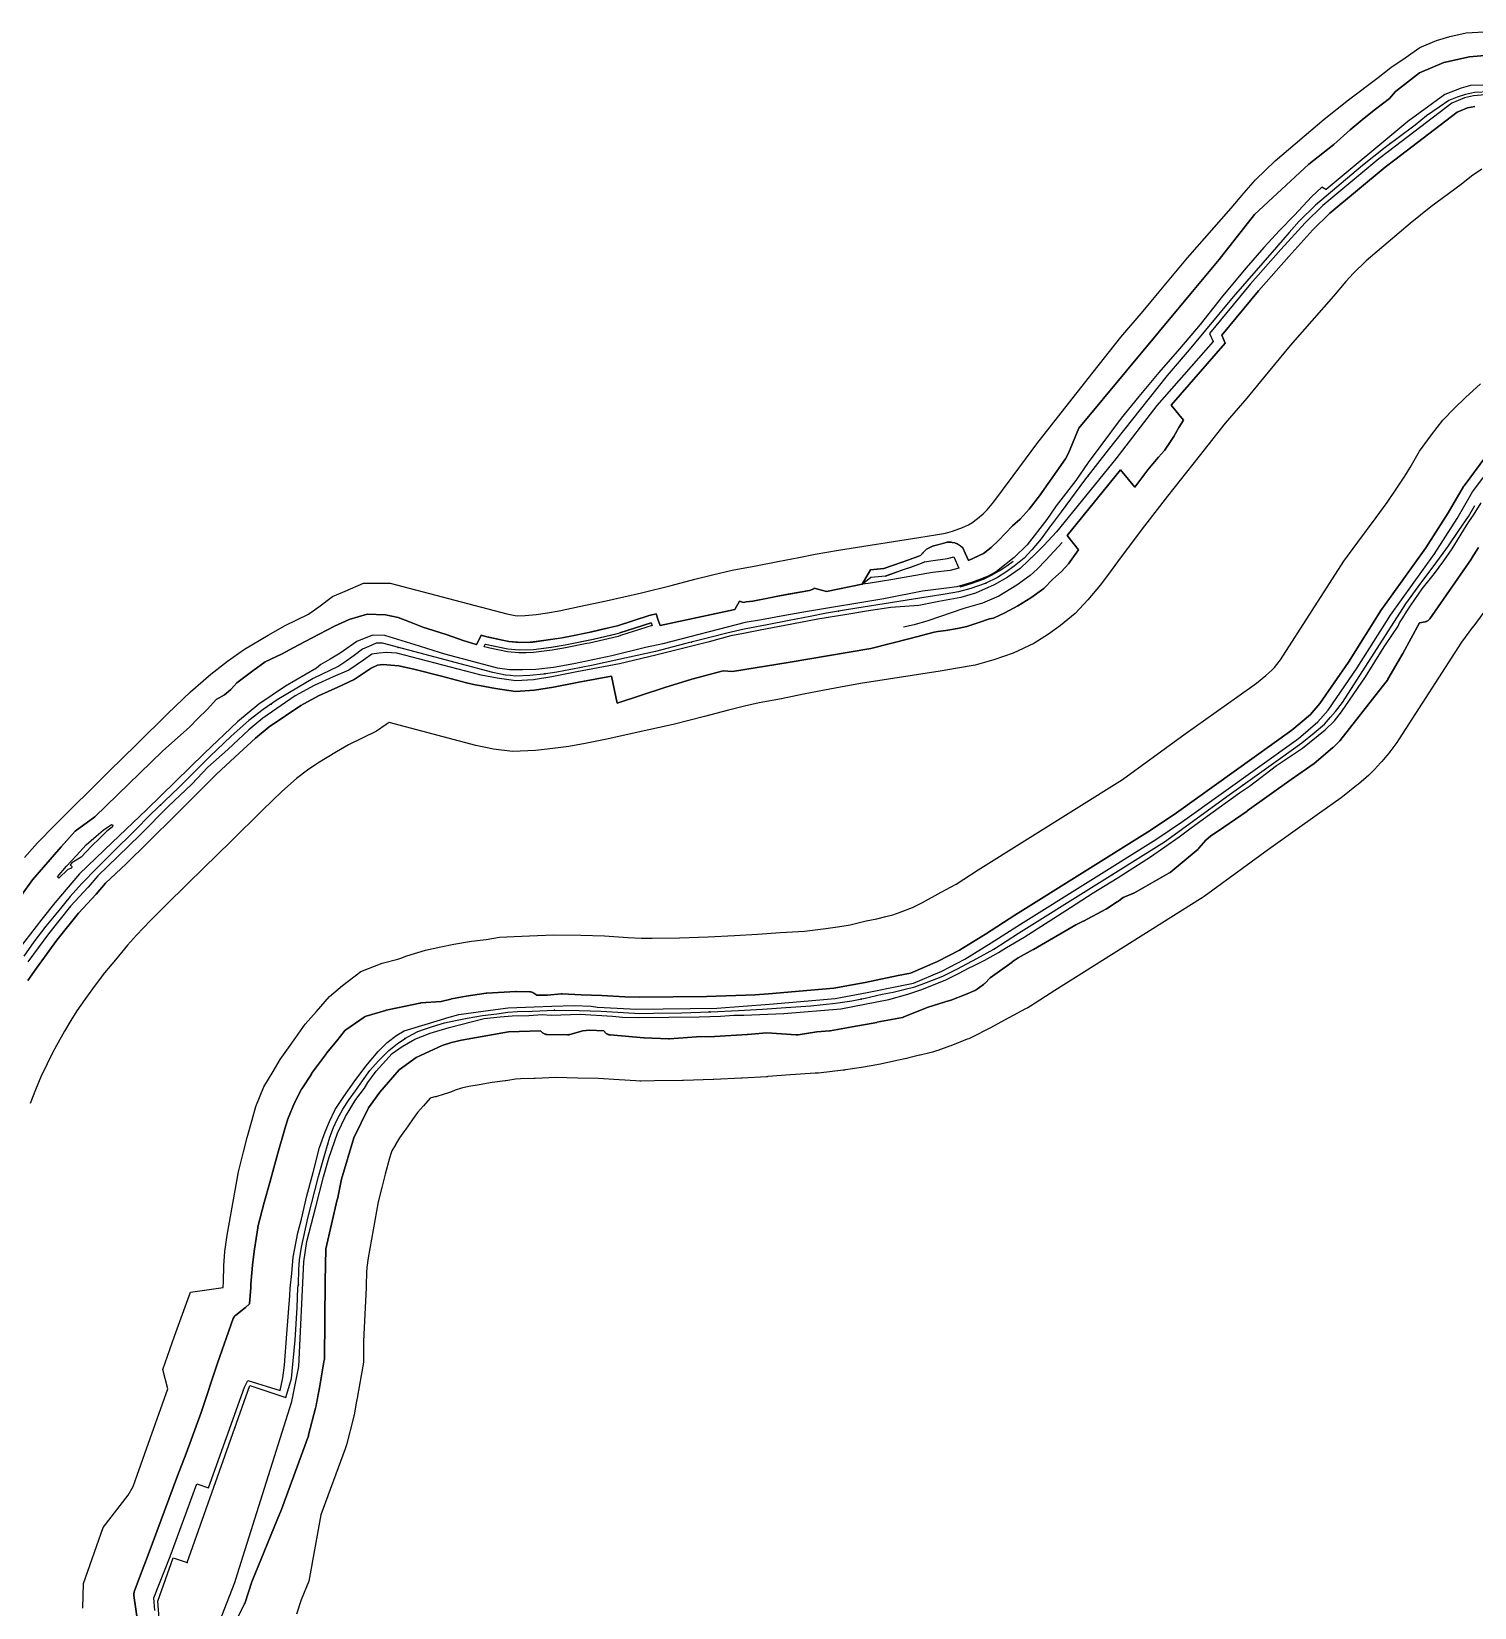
# Model space of a CAD drawing. Header units: inches. Extents: x 91426 to 118597, y 433843 to 446922.
# Drawn here: x 99362 to 100322, y 436708 to 437757 of the extents above; entities that cross this region are included whole.
import ezdxf

# ---------------------------------------------------------------- set-up
doc = ezdxf.new("R2010")
doc.units = ezdxf.units.IN
doc.header["$MEASUREMENT"] = 0
for name, color, linetype, true_color in [('As_waterkering_PWK', 7, 'Continuous', 0x8b0648), ('Beschermingszone_PWK', 7, 'Continuous', 0xde06d3), ('Kernzone_PWK', 7, 'Continuous', 0x33065f), ('Kruinlijnen_PWK', 7, 'Continuous', 0xda0676), ('Kunstwerken_PWK', 7, 'Continuous', 0x2f0602), ('Leggerbermen_PWK', 7, 'Continuous', 0xd60719), ('Referentiepunten_PWK', 7, 'Continuous', 0x7e0730)]:
    doc.layers.add(name, color=color, linetype=linetype, true_color=true_color)

msp = doc.modelspace()

# ---------------------------------------------------------------- linework, layer by layer
at = {"layer": 'As_waterkering_PWK'}
for points in [[(100332.4768, 437717.3985), (100322.2903, 437716.8693), (100316.3372, 437715.5464), (100310.7809, 437713.8266), (100305.357, 437711.5776), (100298.8747, 437707.0797), (100290.5403, 437701.3911), (100282.8673, 437695.1734), (100262.8913, 437680.3567), (100247.81, 437668.3182), (100216.5891, 437641.8598), (100205.6089, 437631.1441), (100198.9943, 437623.7358), (100190.6599, 437613.8139), (100161.6879, 437580.8732), (100143.2994, 437558.7804), (100132.4514, 437545.5512), (100117.8993, 437528.4856), (100099.9076, 437505.8637), (100078.6086, 437479.0084), (100062.8659, 437458.7677), (100047.2554, 437437.7333), (100041.2292, 437429.7743)], [(99813.3072, 437104.8963), (99814.1483, 437104.9245), (99832.4046, 437105.7182), (99848.5442, 437106.6443), (99864.0223, 437107.8349), (99880.6911, 437108.8932), (99897.0953, 437110.7453), (99907.811, 437112.3328), (99916.8068, 437113.9203), (99928.1839, 437116.5662), (99935.3277, 437118.0214), (99942.4714, 437119.7412), (99949.8798, 437121.5932), (99957.5527, 437124.3714), (99968.533, 437128.6047), (99978.1903, 437133.4995), (99991.0226, 437140.511), (100002.532, 437146.5964), (100018.9362, 437157.1798), (100116.0385, 437218.1664), (100159.0333, 437249.3873), (100193.1647, 437273.729), (100207.4522, 437283.9154), (100215.6543, 437290.53), (100222.5335, 437296.4832), (100226.6345, 437300.9811), (100229.9418, 437304.8176), (100234.4397, 437310.903), (100276.6409, 437376.5198), (100284.9753, 437387.7646), (100297.2784, 437404.4334), (100305.0836, 437415.149), (100311.9628, 437425.3355), (100318.3128, 437434.596), (100322.6785, 437442.0043)], [(100041.2292, 437429.7743), (100040.2439, 437428.4729), (100034.0262, 437419.8739), (100027.8085, 437412.4656), (100022.5168, 437406.9093), (100016.0345, 437401.6176), (100010.4783, 437397.5166), (100004.922, 437393.9447), (99996.5876, 437390.1082), (99987.1949, 437386.8009), (99978.9928, 437384.4197), (99970.1292, 437382.9645), (99958.7521, 437381.1124), (99939.2184, 437378.0511)], [(99939.2184, 437378.0511), (99905.5708, 437372.778), (99891.0186, 437370.2644), (99880.1707, 437368.0155), (99866.2801, 437365.5019), (99851.5956, 437362.4592), (99836.2498, 437359.6811), (99824.6081, 437357.0352), (99813.3633, 437354.1248), (99800.9367, 437350.9147)], [(99592.6682, 437350.2884), (99591.3774, 437350.2884), (99586.3503, 437348.0394), (99582.117, 437346.3196), (99576.5607, 437342.0863), (99569.6815, 437337.3237), (99566.3742, 437335.0748), (99549.4409, 437326.7404), (99539.519, 437321.0518), (99525.3637, 437312.5852), (99515.971, 437306.1028), (99506.5783, 437298.8268), (99494.672, 437288.508), (99480.6491, 437274.882), (99459.6147, 437254.1121), (99441.3584, 437236.385), (99430.3781, 437225.4048), (99416.0906, 437211.3818), (99405.5073, 437200.7985), (99395.0562, 437190.0828), (99387.6478, 437181.7484), (99379.1812, 437171.2974), (99371.3759, 437161.9046), (99363.4384, 437151.4536), (99356.6915, 437142.0609)], [(99680.6846, 437328.7235), (99677.3672, 437329.1216), (99669.0328, 437330.8414), (99595.4785, 437350.2884), (99592.6682, 437350.2884)], [(99800.9367, 437350.9147), (99797.4882, 437350.0238), (99777.2476, 437344.8644), (99752.9059, 437339.4404), (99734.5173, 437335.4717), (99720.7589, 437332.6935), (99711.6308, 437330.9737), (99702.6349, 437329.7831), (99693.5068, 437328.7248), (99683.9818, 437328.3279), (99680.6846, 437328.7235)], [(99539.1619, 436921.2411), (99539.6425, 436923.6845), (99539.7748, 436933.4741), (99540.304, 436939.8241), (99541.4946, 436948.2908), (99545.7974, 436967.676), (99552.9411, 436995.1928), (99557.3068, 437010.8032), (99560.3495, 437021.3866), (99562.863, 437027.8689), (99565.2443, 437033.2928), (99569.0807, 437040.0397), (99573.3141, 437046.522), (99577.4151, 437052.3429), (99582.1776, 437059.0898), (99587.0724, 437065.8367), (99592.761, 437072.1867), (99599.7725, 437079.0659), (99605.3287, 437083.5638), (99610.7527, 437087.4002), (99615.2506, 437089.9138), (99619.0871, 437091.7659), (99623.4527, 437093.3534), (99628.675, 437095.1349), (99636.7448, 437097.6484), (99644.1531, 437099.2359), (99651.8261, 437100.6911), (99662.0126, 437102.4109), (99671.6699, 437103.6015), (99678.9459, 437104.7922), (99685.2959, 437105.1891), (99695.0855, 437105.4536), (99710.2991, 437106.1151), (99726.4387, 437105.8505), (99740.9908, 437105.4536), (99755.8075, 437104.5276), (99766.7878, 437103.8661), (99775.7836, 437103.9984), (99794.4368, 437104.263), (99813.3072, 437104.8963)], [(99459.9373, 436671.1435), (99461.9103, 436676.1762), (99456.5786, 436681.9522), (99450.3583, 436689.0611), (99446.8038, 436701.0575), (99445.9152, 436712.6095), (99456.1343, 436741.4895), (99465.4648, 436738.3793), (99507.2297, 436856.121), (99531.1562, 436848.2447), (99534.8194, 436860.8624), (99536.0405, 436872.6661), (99537.4233, 436886.3726), (99538.679, 436908.2016), (99539.1619, 436921.2411)]]:
    msp.add_lwpolyline(points, dxfattribs=at)
at = {"layer": 'Beschermingszone_PWK'}
for points in [[(99357.1434, 437207.6389), (99365.7746, 437217.349), (99377.0462, 437228.906), (99387.9385, 437239.7983), (99402.226, 437253.8212), (99413.2821, 437264.8772), (99431.7484, 437282.8102), (99452.6586, 437303.4574), (99467.6138, 437317.9894), (99481.2125, 437329.775), (99492.3451, 437338.3988), (99503.7145, 437346.2452), (99519.3033, 437355.5694), (99530.6425, 437362.0705), (99546.1977, 437369.7266), (99547.0507, 437370.3067), (99553.0435, 437374.4555), (99562.119, 437381.3702), (99570.6507, 437384.8362), (99582.8379, 437390.2884), (99600.6769, 437390.2884), (99678.1937, 437369.7938), (99683.8033, 437368.6363), (99685.5422, 437368.4276), (99690.3665, 437368.6286), (99697.707, 437369.4797), (99705.2989, 437370.4845), (99713.0971, 437371.9537), (99726.339, 437374.6276), (99744.3365, 437378.5119), (99767.9555, 437383.7749), (99787.5457, 437388.7684), (99803.3495, 437392.8511), (99815.1622, 437395.9085), (99828.2506, 437398.8831), (99843.9737, 437401.7296), (99858.6597, 437404.7726), (99872.5483, 437407.2858), (99883.5524, 437409.5671), (99899.0697, 437412.2474), (99952.442, 437420.6117), (99963.6755, 437422.4404), (99970.1446, 437423.5025), (99974.9666, 437424.9024), (99981.5498, 437427.2205), (99985.6498, 437429.1077), (99987.7624, 437430.4659), (99991.4953, 437433.2211), (99995.28, 437436.3106), (99997.9769, 437439.1424), (100002.4586, 437444.4823), (100008.0879, 437452.2674), (100015.2491, 437461.7257), (100031.0144, 437482.9687), (100047.1509, 437503.7157), (100068.5846, 437530.7408), (100087.0189, 437553.9191), (100101.7648, 437571.2121), (100112.4616, 437584.257), (100131.2925, 437606.8811), (100160.324, 437639.8896), (100168.7545, 437649.9259), (100176.6873, 437658.8106), (100189.6569, 437671.4677), (100222.3969, 437699.2135), (100238.4917, 437712.061), (100258.3497, 437726.7902), (100266.6335, 437733.5029), (100276.1978, 437740.0309), (100286.0761, 437746.8852), (100297.1776, 437751.4883), (100306.0679, 437754.2401), (100316.8766, 437756.642), (100332.8456, 437757.4716)], [(100336.6407, 437742.0644), (100319.1511, 437740.573), (100301.9871, 437736.8357), (100285.734, 437730.0518), (100269.7008, 437717.5346), (100265.7599, 437712.8055), (100256.5023, 437705.8306), (100249.0038, 437699.8051), (100239.6448, 437692.0504), (100228.7058, 437682.2976), (100212.1324, 437669.1714), (100175.9818, 437635.6987), (100152.4924, 437605.803), (100133.6244, 437582.9768), (100090.6309, 437531.6492), (100058.9195, 437493.3536), (100052.1087, 437476.8715), (100050.1155, 437473.1194), (100032.9048, 437448.4768), (100025.9394, 437439.5767), (100020.0128, 437432.8936), (100014.9521, 437428.3518), (100005.488, 437418.7544), (100000.682, 437414.0749), (99995.6318, 437410.0818), (99993.0118, 437408.8242), (99985.6676, 437405.299), (99983.3256, 437410.1795), (99981.8977, 437413.8716), (99979.325, 437415.5912), (99978.0599, 437416.4367), (99976.4536, 437417.0339), (99974.7805, 437417.4052), (99973.9289, 437417.5037), (99973.0724, 437417.5434), (99972.2152, 437417.5242), (99971.3614, 437417.446), (99967.8015, 437416.5457), (99961.5208, 437414.8898), (99957.5192, 437412.9182), (99955.3197, 437410.5682), (99953.5652, 437408.6938), (99952.4607, 437408.1547), (99945.9275, 437405.8587), (99940.6286, 437403.9965), (99929.1784, 437399.9341), (99924.6269, 437399.5313), (99920.2226, 437399.1415), (99914.8192, 437389.5126), (99890.9777, 437384.7443), (99887.7098, 437385.6167), (99882.8785, 437386.9065), (99882.5765, 437386.4923), (99879.801, 437385.4818), (99873.2065, 437384.2754), (99865.5135, 437382.868), (99858.6409, 437381.6107), (99849.9666, 437379.9282), (99844.159, 437378.8017), (99841.9088, 437378.3652), (99837.6659, 437377.7383), (99835.8402, 437377.4618), (99833.136, 437378.3617), (99830.104, 437372.8406), (99780.2662, 437362.1231), (99779.0355, 437365.61), (99777.7028, 437369.9546), (99772.888, 437368.703), (99751.9613, 437361.952), (99748.9524, 437361.1762), (99741.1052, 437359.3357), (99732.8305, 437357.4598), (99723.1642, 437355.5167), (99714.0358, 437353.7582), (99707.3189, 437352.6585), (99697.7261, 437351.3424), (99693.7411, 437350.9878), (99689.1071, 437350.8602), (99686.6608, 437350.7928), (99685.3006, 437350.9261), (99679.66, 437351.4789), (99677.4201, 437351.9402), (99666.3243, 437354.2253), (99665.0026, 437354.4975), (99661.1365, 437355.6892), (99658.2771, 437349.7612), (99658.0846, 437349.3517), (99657.8123, 437349.447), (99649.157, 437352.0966), (99638.4556, 437355.7807), (99629.4017, 437358.7986), (99622.2936, 437361.0524), (99613.4339, 437364.5269), (99605.9973, 437367.3727), (99597.4145, 437369.1183), (99585.3349, 437369.7076), (99573.3256, 437366.1363), (99563.5815, 437361.5399), (99553.2439, 437356.3712), (99539.2401, 437348.9261), (99528.242, 437342.9907), (99517.3541, 437337.9096), (99509.1846, 437331.9682), (99498.4706, 437324.025), (99494.5442, 437319.3848), (99490.2706, 437316.027), (99484.7247, 437312.77), (99478.9119, 437306.3654), (99472.2656, 437299.8938), (99467.2157, 437294.67), (99449.1122, 437278.324), (99403.9559, 437234.7491), (99390.9489, 437225.1275), (99381.5784, 437214.8383), (99362.5166, 437192.748), (99355.1341, 437182.4844)], [(99359.3146, 437125.7115), (99365.1638, 437134.0496), (99378.6554, 437152.6319), (99393.1702, 437170.6303), (99404.7994, 437183.3345), (99411.1058, 437190.6141), (99424.8225, 437203.5019), (99439.5564, 437217.8376), (99458.3688, 437236.5174), (99473.4166, 437251.6099), (99485.0122, 437263.0297), (99497.2568, 437274.3526), (99511.0475, 437287.0926), (99520.0204, 437294.5273), (99541.0405, 437308.8002), (99552.9864, 437315.2227), (99565.7014, 437321.1214), (99576.5331, 437326.2421), (99587.9859, 437333.7458), (99592.208, 437335.6113), (99595.7719, 437336.0568), (99606.3542, 437335.2229), (99617.2871, 437332.8376), (99634.8351, 437328.3851), (99651.3329, 437323.8615), (99657.1329, 437322.6151), (99659.954, 437322.1754), (99670.6599, 437320.168), (99683.9756, 437318.1848), (99696.6583, 437319.0496), (99709.4041, 437320.9683), (99726.2072, 437324.3023), (99747.8167, 437328.4282), (99751.7443, 437310.4352), (99783.4312, 437320.7335), (99801.4273, 437326.3819), (99822.3159, 437331.9522), (99828.5476, 437331.4435), (99865.545, 437337.4977), (99920.5181, 437346.7926), (99946.6892, 437353.3354), (99962.6804, 437357.713), (99965.1826, 437358.148), (99970.4099, 437358.8014), (99978.186, 437360.0739), (99984.3624, 437361.3409), (99992.3354, 437363.9986), (99999.4344, 437366.4832), (100002.1314, 437366.989), (100009.8034, 437370.4762), (100018.3545, 437375.1141), (100027.0856, 437380.5531), (100035.6371, 437386.6169), (100041.7399, 437392.865), (100047.5378, 437398.1236), (100052.1589, 437403.0746), (100058.89, 437412.353), (100051.3412, 437422.069), (100086.78, 437465.6612), (100096.2774, 437454.2337), (100104.8243, 437465.5919), (100108.3656, 437469.7656), (100111.944, 437474.2386), (100115.9366, 437478.659), (100119.6218, 437483.9464), (100122.1405, 437487.9468), (100125.6561, 437493.9361), (100128.7424, 437498.6568), (100120.4278, 437508.7558), (100156.4798, 437549.9216), (100154.1777, 437555.3384), (100178.6483, 437584.9169), (100198.7795, 437607.8112), (100214.7544, 437625.3574), (100226.0485, 437636.5232), (100262.9967, 437667.1822), (100269.3681, 437671.9933), (100310.8933, 437703.7555), (100317.7556, 437706.6966), (100322.6113, 437707.6677)], [(100327.2207, 437665.8906), (100320.4238, 437661.2515), (100313.5144, 437655.6525), (100293.3907, 437640.7263), (100279.5763, 437629.699), (100250.2544, 437604.8499), (100241.7608, 437596.561), (100236.7939, 437590.9981), (100228.5797, 437581.2193), (100199.6823, 437548.3633), (100181.8465, 437526.9347), (100170.8097, 437513.4751), (100156.4999, 437496.6936), (100139.0614, 437474.7673), (100117.9307, 437448.1243), (100102.6803, 437428.5166), (100087.2633, 437407.7429), (100080.439, 437398.7297), (100073.4857, 437389.1134), (100065.098, 437379.1196), (100056.5629, 437370.1576), (100046.7085, 437362.1132), (100038.873, 437356.3299), (100029.0123, 437349.9909), (100015.3848, 437343.7179), (100002.4802, 437339.1741), (99990.0529, 437335.5661), (99978.1964, 437333.6195), (99966.6397, 437331.7382), (99913.6971, 437323.4412), (99900.3514, 437321.1361), (99889.6988, 437318.9276), (99875.8055, 437316.4136), (99861.1231, 437313.3713), (99846.2487, 437310.6785), (99836.4154, 437308.4437), (99825.8805, 437305.717), (99809.9164, 437301.5929), (99788.8627, 437296.2263), (99763.6175, 437290.601), (99744.7402, 437286.5268), (99730.3363, 437283.6183), (99719.5456, 437281.5853), (99708.7948, 437280.1624), (99697.4322, 437278.8449), (99682.0313, 437278.2032), (99669.3221, 437279.7283), (99657.5817, 437282.151), (99599.8688, 437297.4096), (99597.97, 437296.0951), (99591.595, 437291.76), (99572.9389, 437282.5777), (99564.7886, 437277.9049), (99552.4253, 437270.51), (99545.5034, 437265.7329), (99538.2855, 437260.1416), (99528.4948, 437251.6563), (99515.6372, 437239.1626), (99494.5965, 437218.3866), (99476.4538, 437200.7697), (99465.5683, 437189.8842), (99451.2807, 437175.8613), (99441.0836, 437165.6641), (99431.6582, 437156.0002), (99425.7784, 437149.3854), (99417.8358, 437139.5812), (99410.5313, 437130.7911), (99403.6591, 437121.7426), (99397.4034, 437113.0338), (99392.0989, 437105.5382), (99388.0535, 437099.2109), (99383.8884, 437092.1533), (99378.3903, 437082.5914), (99375.5225, 437077.163), (99372.161, 437070.2082), (99368.0722, 437061.5762), (99364.5343, 437052.9027), (99360.8986, 437043.8722)], [(99396.0487, 436707.9886), (99396.457, 436724.3224), (99409.5545, 436761.617), (99426.22, 436783.1563), (99429.4835, 436789.0186), (99437.2131, 436810.863), (99452.4955, 436853.9745), (99449.2037, 436866.9335), (99457.1221, 436889.0216), (99467.6586, 436918.4129), (99489.4567, 436921.3252), (99489.6598, 436925.2986), (99489.8029, 436935.891), (99490.5942, 436945.3861), (99492.1062, 436956.1381), (99499.601, 436998.4202), (99502.9841, 437011.6451), (99505.47, 437021.3127), (99508.6695, 437032.9975), (99511.1825, 437041.8897), (99516.4714, 437054.9862), (99522.6922, 437065.2893), (99527.4601, 437073.2925), (99533.0164, 437080.9733), (99537.7452, 437087.747), (99544.0859, 437096.7297), (99551.5236, 437105.2299), (99560.2567, 437115.011), (99568.7477, 437122.5316), (99581.1647, 437131.6965), (99595.1511, 437137.3667), (99605.6858, 437140.0003), (99607.7385, 437140.5868), (99611.6883, 437142.2132), (99624.0458, 437146.0623), (99634.2552, 437148.25), (99643.005, 437149.9094), (99654.7881, 437151.8988), (99664.5708, 437153.1049), (99673.3353, 437154.5391), (99683.0603, 437155.1469), (99693.3241, 437155.4243), (99709.6224, 437156.1329), (99727.5301, 437155.8393), (99743.2325, 437155.4111), (99758.8703, 437154.4337), (99767.925, 437153.8883), (99775.0614, 437153.9932), (99793.2436, 437154.2511), (99812.2238, 437154.888), (99829.8864, 437155.656), (99845.1944, 437156.5343), (99860.5207, 437157.7132), (99876.2996, 437158.7151), (99890.6249, 437160.3324), (99899.8011, 437161.6919), (99906.7921, 437162.9256), (99917.5289, 437165.4225), (99924.4828, 437166.8391), (99930.5565, 437168.3012), (99935.2671, 437169.4789), (99940.0465, 437171.2094), (99948.1853, 437174.3472), (99954.8952, 437177.7481), (99967.3488, 437184.5527), (99977.2459, 437189.7856), (99992.0854, 437199.3595), (100088.0207, 437259.6131), (100129.8273, 437289.9712), (100164.1355, 437314.439), (100177.2187, 437323.7669), (100183.5914, 437328.9061), (100187.5783, 437332.3563), (100189.2181, 437334.1549), (100190.8473, 437336.0447), (100193.2652, 437339.316), (100235.4842, 437404.9606), (100244.7761, 437417.4973), (100256.956, 437433.9991), (100264.145, 437443.8687), (100270.626, 437453.4655), (100276.1065, 437461.458), (100279.5574, 437467.3141), (100285.8244, 437478.0339), (100293.8187, 437488.9826), (100301.4073, 437498.7923), (100308.8746, 437506.4614), (100316.4655, 437513.7486), (100326.472, 437522.9704)], [(99499.0722, 436701.6182), (99503.4628, 436710.4951), (99503.4655, 436710.5005), (99503.6005, 436710.7985), (99503.7158, 436711.1047), (99503.7331, 436711.1567), (99508.438, 436725.5328), (99527.4176, 436771.6637), (99527.4887, 436771.8466), (99546.1418, 436822.779), (99546.1815, 436822.8913), (99546.2764, 436823.2044), (99546.2842, 436823.2337), (99550.9604, 436841.1187), (99551.0269, 436841.408), (99551.038, 436841.4653), (99553.2869, 436853.5038), (99553.2975, 436853.5625), (99553.4768, 436854.5898), (99556.7371, 436873.274), (99556.7687, 436873.4809), (99556.8008, 436873.8065), (99556.8114, 436874.0948), (99557.2079, 436925.384), (99557.7239, 436947.0539), (99565.4121, 436980.0222), (99565.4304, 436980.1035), (99568.3019, 436993.4167), (99576.4622, 437021.1358), (99586.2738, 437041.014), (99593.8014, 437051.4633), (99606.4929, 437066.3124), (99617.974, 437074.4536), (99635.2105, 437082.5613), (99641.4392, 437084.5154), (99648.1446, 437086.0336), (99679.3423, 437091.6635), (99700.5629, 437092.3748), (99701.822, 437091.1757), (99701.9735, 437091.0373), (99702.2264, 437090.8297), (99702.4923, 437090.6392), (99702.7702, 437090.4664), (99703.0588, 437090.3121), (99703.3568, 437090.1771), (99703.663, 437090.0618), (99703.9761, 437089.9669), (99704.2947, 437089.8926), (99704.6176, 437089.8393), (99704.9432, 437089.8072), (99705.1789, 437089.7973), (99718.6206, 437089.5517), (99718.7119, 437089.5509), (99719.0389, 437089.5616), (99719.3645, 437089.5937), (99719.6874, 437089.647), (99720.006, 437089.7213), (99720.1006, 437089.7476), (99728.8342, 437092.2726), (99733.3026, 437092.7986), (99742.8917, 437092.3047), (99743.4713, 437091.5319), (99743.5045, 437091.4881), (99743.7121, 437091.2352), (99743.9358, 437090.9964), (99744.1746, 437090.7727), (99744.4275, 437090.5651), (99744.6934, 437090.3746), (99744.9713, 437090.2018), (99745.2599, 437090.0475), (99745.5579, 437089.9125), (99745.8641, 437089.7972), (99746.1772, 437089.7023), (99746.4958, 437089.628), (99746.8187, 437089.5747), (99747.0253, 437089.5518), (99769.469, 437087.5419), (99769.588, 437087.5327), (99769.7595, 437087.5244), (99785.945, 437087.0207), (99786.1005, 437087.0183), (99786.4275, 437087.029), (99786.4558, 437087.0309), (99804.543, 437088.3196), (99816.5904, 437088.5815), (99816.7574, 437088.5879), (99838.321, 437089.7786), (99838.3723, 437089.7817), (99838.4935, 437089.7911), (99851.3172, 437090.9452), (99870.8873, 437089.5196), (99870.9236, 437089.5171), (99871.2506, 437089.5064), (99871.5776, 437089.5171), (99871.9032, 437089.5492), (99872.0726, 437089.5744), (99884.5545, 437091.6547), (99892.9331, 437092.2992), (99893.2022, 437092.3273), (99893.4362, 437092.3637), (99908.114, 437095.0084), (99924.5117, 437097.9177), (99924.5895, 437097.9321), (99941.6552, 437101.2394), (99941.6794, 437101.2442), (99941.998, 437101.3185), (99942.3111, 437101.4134), (99942.5414, 437101.498), (99958.7736, 437107.9123), (99973.0168, 437112.3551), (99973.1351, 437112.3936), (99973.3375, 437112.4672), (99984.5823, 437116.8328), (99984.6861, 437116.8745), (99984.7617, 437116.9065), (99989.7025, 437119.0487), (99989.9249, 437119.1517), (99990.2135, 437119.306), (99990.4914, 437119.4788), (99990.6096, 437119.5602), (99995.6366, 437123.1321), (99995.7843, 437123.2412), (99996.0372, 437123.4488), (99996.276, 437123.6725), (99996.3428, 437123.7406), (99999.9512, 437127.4893), (100014.6643, 437138.0725), (100014.7238, 437138.116), (100018.5238, 437140.9353), (100028.6438, 437146.3155), (100028.7967, 437146.4003), (100028.8033, 437146.4041), (100057.0196, 437162.7526), (100061.9818, 437165.2132), (100062.0943, 437165.2708), (100077.0494, 437173.1638), (100077.2156, 437173.2556), (100077.4709, 437173.4134), (100084.4824, 437178.0436), (100084.505, 437178.0586), (100084.6632, 437178.1688), (100088.5971, 437181.0227), (100095.0175, 437183.6819), (100095.3156, 437183.8169), (100095.5637, 437183.948), (100118.9793, 437197.1772), (100119.0198, 437197.2004), (100119.2977, 437197.3732), (100119.5636, 437197.5637), (100119.7187, 437197.6877), (100138.3658, 437213.2104), (100138.4636, 437213.294), (100138.7024, 437213.5177), (100138.9261, 437213.7565), (100138.9781, 437213.8167), (100143.5451, 437219.1948), (100146.967, 437222.1604), (100155.3664, 437227.6371), (100155.4134, 437227.6681), (100155.5028, 437227.7292), (100171.0307, 437238.5987), (100171.0754, 437238.6304), (100200.4022, 437259.6414), (100210.5498, 437266.626), (100210.5983, 437266.6598), (100215.0963, 437269.8348), (100215.2567, 437269.9529), (100215.4373, 437270.0983), (100228.1373, 437280.814), (100228.2096, 437280.8762), (100228.4484, 437281.0998), (100232.2849, 437284.9363), (100232.5086, 437285.1751), (100232.6747, 437285.3747), (100260.9488, 437321.2091), (100260.9903, 437321.2624), (100260.9965, 437321.2706), (100264.4265, 437325.7598), (100264.6108, 437326.0175), (100264.7836, 437326.2954), (100264.7906, 437326.3075), (100274.5802, 437343.3731), (100274.621, 437343.4456), (100285.8488, 437363.7962), (100289.5259, 437364.5316), (100289.8394, 437364.6049), (100290.1525, 437364.6998), (100290.4587, 437364.8151), (100290.7567, 437364.9501), (100291.0453, 437365.1044), (100291.3232, 437365.2772), (100291.5891, 437365.4677), (100291.842, 437365.6753), (100292.0808, 437365.899), (100292.3045, 437366.1378), (100292.5121, 437366.3907), (100292.6523, 437366.5828), (100320.3013, 437406.4027), (100320.3516, 437406.4765), (100320.4682, 437406.6595), (100324.9661, 437414.0678)], [(100333.4842, 437377.71), (100321.1811, 437361.0413), (100321.1278, 437360.9692), (100313.6818, 437350.9231), (100272.2878, 437286.5612), (100271.8559, 437285.9023), (100270.6277, 437284.1554), (100266.1297, 437278.07), (100265.6427, 437277.4233), (100264.0253, 437275.4353), (100260.718, 437271.5988), (100260.4673, 437271.3105), (100259.8875, 437270.6622), (100255.7865, 437266.1643), (100254.3533, 437264.6634), (100252.204, 437262.6504), (100251.9804, 437262.4556), (100245.1012, 437256.5025), (100243.9031, 437255.5015), (100235.701, 437248.8869), (100234.8464, 437248.2145), (100233.5758, 437247.2745), (100219.2909, 437237.0899), (100185.3188, 437212.8617), (100142.4795, 437181.7539), (100141.0391, 437180.7502), (100139.9724, 437180.059), (100043.1019, 437119.218), (100026.9277, 437108.7831), (100025.032, 437107.6253), (100023.5659, 437106.8149), (100012.329, 437100.8735), (99999.7671, 437094.0098), (99998.5345, 437093.3609), (99988.8772, 437088.4661), (99988.4359, 437088.2454), (99985.7537, 437087.0301), (99984.7209, 437086.6172), (99973.7407, 437082.3839), (99972.8726, 437082.0594), (99965.1996, 437079.2813), (99964.3446, 437078.9814), (99961.5267, 437078.1266), (99960.7939, 437077.9368), (99953.3855, 437076.0848), (99953.0039, 437075.9911), (99945.8601, 437074.2713), (99944.3099, 437073.9269), (99937.7734, 437072.5954), (99926.9999, 437070.09), (99925.5859, 437069.785), (99924.6272, 437069.6051), (99915.6313, 437068.0176), (99914.4057, 437067.8187), (99903.69, 437066.2312), (99902.969, 437066.1303), (99902.1439, 437066.0294), (99885.7397, 437064.1773), (99883.6343, 437063.9896), (99883.5425, 437063.9837), (99867.1738, 437062.9444), (99851.9955, 437061.7768), (99851.4873, 437061.7406), (99851.1219, 437061.7182), (99834.9823, 437060.7921), (99834.3592, 437060.7607), (99816.1029, 437059.9669), (99815.6575, 437059.9498), (99795.946, 437059.2883), (99795.075, 437059.2675), (99776.4336, 437059.0031), (99767.4495, 437058.871), (99766.7878, 437058.8661), (99764.0818, 437058.9476), (99753.1016, 437059.609), (99753.0005, 437059.6152), (99738.9733, 437060.4919), (99725.4565, 437060.8606), (99710.9082, 437061.0991), (99697.0402, 437060.4961), (99696.3013, 437060.4701), (99687.308, 437060.227), (99683.9955, 437060.02), (99678.9368, 437059.1922), (99677.5435, 437058.9865), (99677.1761, 437058.9397), (99668.5146, 437057.8718), (99659.7651, 437056.3946), (99653.0613, 437055.1232), (99648.1739, 437054.0759), (99643.963, 437052.7643), (99641.3108, 437051.6723), (99638.6418, 437050.6709), (99636.5395, 437050.0142), (99630.9832, 437048.4267), (99630.2677, 437048.2286), (99629.5349, 437048.0389), (99627.3229, 437047.4859), (99622.7048, 437042.3136), (99618.8419, 437037.8988), (99615.4997, 437033.1641), (99610.6719, 437026.2486), (99610.2339, 437025.6323), (99606.9102, 437021.0377), (99604.2313, 437016.541), (99604.0946, 437016.3131), (99601.7187, 437012.3779), (99601.2003, 437011.0943), (99600.1944, 437007.5349), (99597.2927, 436996.9375), (99595.0057, 436988.0435), (99592.5207, 436978.3294), (99585.9442, 436941.2283), (99585.0428, 436934.8184), (99584.7495, 436931.2989), (99584.6384, 436923.0765), (99584.5839, 436921.3882), (99583.671, 436903.5219), (99583.1521, 436890.4183), (99583.091, 436889.2559), (99583.075, 436889.0212), (99582.9095, 436886.6836), (99582.8077, 436873.5165), (99582.7539, 436872.0517), (99582.5753, 436870.2404), (99582.3974, 436869.0761), (99578.8973, 436849.0176), (99578.8592, 436848.8064), (99578.2836, 436845.7252), (99576.58, 436836.6057), (99576.4668, 436836.0217), (99576.2128, 436834.9166), (99571.424, 436816.601), (99571.2872, 436816.0872), (99570.892, 436814.7833), (99570.6063, 436813.9751), (99554.5284, 436770.0742), (99546.454, 436725.9446), (99541.2987, 436713.4145), (99538.2096, 436703.9757)]]:
    msp.add_lwpolyline(points, dxfattribs=at)
msp.add_lwpolyline([(100329.8684, 437474.4988), (100315.423, 437455.1044, 0.027452225), (100315.1199, 437454.6471), (100304.8079, 437437.0639), (100290.0326, 437413.7895), (100260.7455, 437373.0252, 0.015169042), (100260.5761, 437372.7736), (100238.523, 437337.779), (100219.5254, 437310.0635), (100213.2518, 437302.9453), (100200.8925, 437292.3515), (100124.1001, 437237.4247), (100106.4205, 437225.551), (100016.3822, 437169.2275), (99996.9544, 437156.672), (99979.6564, 437146.0071), (99964.8593, 437138.413), (99946.9034, 437130.7601), (99938.7129, 437129.1709), (99916.7779, 437124.546), (99895.9038, 437120.6565), (99852.5049, 437116.9852), (99843.4765, 437116.3291), (99811.0975, 437115.1189), (99766.8577, 437114.6838), (99756.8923, 437114.8194), (99741.4595, 437115.7111), (99727.7058, 437116.3331), (99715.1555, 437116.8848, 0.032999038), (99714.4964, 437116.8702), (99705.3206, 437116.0606), (99698.1207, 437116.0053), (99696.1714, 437117.3325, 0.144759491), (99693.471, 437118.1982), (99684.3708, 437118.405, 0.020211291), (99683.9668, 437118.3979), (99665.008, 437117.2949, 0.021494692), (99664.5805, 437117.2515), (99651.1834, 437115.3078), (99641.3028, 437113.4986, 0.019559556), (99640.9212, 437113.4132), (99634.6266, 437111.7433), (99621.1081, 437110.811, 0.034963016), (99620.4164, 437110.7144), (99610.8698, 437108.6931), (99597.9261, 437105.9867, 0.019860573), (99597.541, 437105.89), (99584.7089, 437102.1228, 0.08128136), (99583.2531, 437101.4237), (99570.9896, 437092.8533, 0.073851365), (99569.9222, 437091.844), (99565.0404, 437085.6308), (99558.3113, 437077.3595, 0.012030333), (99558.164, 437077.1693), (99548.287, 437063.7596, 0.013992132), (99548.1274, 437063.5298), (99541.7352, 437053.7492, 0.029718249), (99541.4404, 437053.2337), (99537.1046, 437044.4832, 0.014020908), (99536.9872, 437044.2286), (99532.6984, 437034.1957, 0.024868014), (99532.526, 437033.7295), (99529.9529, 437025.5421), (99525.8584, 437010.9296), (99520.4835, 436991.2903), (99516.7309, 436977.9477), (99512.4978, 436961.7452, 0.026799126), (99512.3903, 436961.2205), (99510.2585, 436946.9589), (99508.8716, 436936.5933, 0.015529465), (99508.84, 436936.2844), (99507.9467, 436923.7044, 0.017726839), (99507.9341, 436923.3502), (99507.9341, 436921.3723), (99506.9099, 436910.5543), (99504.3237, 436908.0286), (99497.8168, 436903.0528, 0.145090073), (99496.143, 436900.756), (99485.5411, 436870.9378), (99474.7126, 436838.188), (99464.6826, 436810.9146), (99459.1009, 436796.099), (99439.5594, 436743.4305), (99433.7306, 436728.4611), (99430.27, 436718.8778, 0.123404889), (99430.025, 436716.4591), (99433.9937, 436689.207, 0.112274774)], format="xyb", dxfattribs=at)
at = {"layer": 'Kernzone_PWK'}
for points in [[(99355.1341, 437182.4844), (99362.5166, 437192.748), (99381.5784, 437214.8383), (99390.9489, 437225.1275), (99403.9559, 437234.7491), (99449.1122, 437278.324), (99467.2157, 437294.67), (99472.2656, 437299.8938), (99478.9119, 437306.3654), (99484.7247, 437312.77), (99490.2706, 437316.027), (99494.5442, 437319.3848), (99498.4706, 437324.025), (99509.1846, 437331.9682), (99517.3541, 437337.9096), (99528.242, 437342.9907), (99539.2401, 437348.9261), (99553.2439, 437356.3712), (99563.5815, 437361.5399), (99573.3256, 437366.1363), (99585.3349, 437369.7076), (99597.4145, 437369.1183), (99605.9973, 437367.3727), (99613.4339, 437364.5269), (99622.2936, 437361.0524), (99629.4017, 437358.7986), (99638.4556, 437355.7807), (99649.157, 437352.0966), (99657.8123, 437349.447), (99658.0846, 437349.3517), (99658.2771, 437349.7612), (99661.1365, 437355.6892), (99665.0026, 437354.4975), (99679.66, 437351.4789), (99686.6608, 437350.7928), (99695.4936, 437351.0361), (99707.3189, 437352.6585), (99716.0857, 437354.0938), (99734.7651, 437357.8487), (99750.6719, 437361.5795), (99751.9613, 437361.952), (99772.888, 437368.703), (99777.7028, 437369.9546), (99779.0355, 437365.61), (99780.2662, 437362.1231), (99830.104, 437372.8406), (99833.136, 437378.3617), (99835.8402, 437377.4618), (99837.6659, 437377.7383), (99841.9088, 437378.3652), (99858.6409, 437381.6107), (99879.801, 437385.4818), (99881.4032, 437385.9511), (99882.5765, 437386.4923), (99882.8308, 437386.7165), (99882.8785, 437386.9065), (99890.9777, 437384.7443), (99914.8192, 437389.5126), (99920.2226, 437399.1415), (99929.1784, 437399.9341), (99940.6286, 437403.9965), (99952.4607, 437408.1547), (99953.5652, 437408.6938), (99957.5192, 437412.9182), (99961.5208, 437414.8898), (99969.8252, 437417.0793), (99970.6849, 437417.3368), (99971.3614, 437417.446), (99972.2152, 437417.5242), (99973.0724, 437417.5434), (99973.9289, 437417.5037), (99974.7805, 437417.4052), (99975.6235, 437417.2484), (99976.4536, 437417.0339), (99977.267, 437416.763), (99978.0599, 437416.4367), (99978.8285, 437416.0567), (99979.5691, 437415.6248), (99980.2783, 437415.143), (99981.8977, 437413.8716), (99983.3256, 437410.1795), (99985.6676, 437405.299), (99995.6318, 437410.0818), (100000.682, 437414.0749), (100005.488, 437418.7544), (100014.9521, 437428.3518), (100020.0128, 437432.8936), (100025.9394, 437439.5767), (100032.9048, 437448.4768), (100050.1155, 437473.1194), (100052.1087, 437476.8715), (100058.9195, 437493.3536), (100090.6309, 437531.6492), (100133.6244, 437582.9768), (100152.4924, 437605.803), (100175.9818, 437635.6987), (100212.1324, 437669.1714), (100228.7058, 437682.2976), (100239.6448, 437692.0504), (100249.0038, 437699.8051), (100256.5023, 437705.8306), (100265.7599, 437712.8055), (100269.7008, 437717.5346), (100285.734, 437730.0518), (100301.9871, 437736.8357), (100319.1511, 437740.573), (100336.6407, 437742.0644)], [(100322.6113, 437707.6677), (100317.7556, 437706.6966), (100310.8933, 437703.7555), (100269.3681, 437671.9933), (100262.9967, 437667.1822), (100226.0485, 437636.5232), (100214.7544, 437625.3574), (100198.7795, 437607.8112), (100178.6483, 437584.9169), (100154.1777, 437555.3384), (100156.4798, 437549.9216), (100120.4278, 437508.7558), (100128.7424, 437498.6568), (100125.6561, 437493.9361), (100122.1405, 437487.9468), (100119.6218, 437483.9464), (100115.9366, 437478.659), (100111.944, 437474.2386), (100108.3656, 437469.7656), (100104.8243, 437465.5919), (100096.2774, 437454.2337), (100086.78, 437465.6612), (100051.3412, 437422.069), (100058.89, 437412.353), (100052.1589, 437403.0746), (100047.5378, 437398.1236), (100041.7399, 437392.865), (100035.6371, 437386.6169), (100027.0856, 437380.5531), (100018.3545, 437375.1141), (100009.8034, 437370.4762), (100002.1314, 437366.989), (99999.4344, 437366.4832), (99992.3354, 437363.9986), (99984.3624, 437361.3409), (99978.186, 437360.0739), (99970.4099, 437358.8014), (99965.1826, 437358.148), (99962.6804, 437357.713), (99946.6892, 437353.3354), (99920.5181, 437346.7926), (99865.545, 437337.4977), (99828.5476, 437331.4435), (99822.3159, 437331.9522), (99801.4273, 437326.3819), (99783.4312, 437320.7335), (99751.7443, 437310.4352), (99747.8167, 437328.4282), (99726.2072, 437324.3023), (99709.4041, 437320.9683), (99696.6583, 437319.0496), (99683.9756, 437318.1848), (99670.6599, 437320.168), (99659.954, 437322.1754), (99657.1329, 437322.6151), (99651.3329, 437323.8615), (99634.8351, 437328.3851), (99617.2871, 437332.8376), (99606.3542, 437335.2229), (99595.7719, 437336.0568), (99592.208, 437335.6113), (99587.9859, 437333.7458), (99576.5331, 437326.2421), (99565.7014, 437321.1214), (99552.9864, 437315.2227), (99541.0405, 437308.8002), (99520.0204, 437294.5273), (99511.0475, 437287.0926), (99497.2568, 437274.3526), (99485.0122, 437263.0297), (99473.4166, 437251.6099), (99458.3688, 437236.5174), (99439.5564, 437217.8376), (99424.8225, 437203.5019), (99411.1058, 437190.6141), (99404.7994, 437183.3345), (99393.1702, 437170.6303), (99378.6554, 437152.6319), (99365.1638, 437134.0496), (99359.3146, 437125.7115)], [(100324.9661, 437414.0678), (100320.4682, 437406.6595), (100320.3516, 437406.4765), (100320.3013, 437406.4027), (100292.6523, 437366.5828), (100292.5121, 437366.3907), (100292.3045, 437366.1378), (100292.0808, 437365.899), (100291.842, 437365.6753), (100291.5891, 437365.4677), (100291.3232, 437365.2772), (100291.0453, 437365.1044), (100290.7567, 437364.9501), (100290.4587, 437364.8151), (100290.1525, 437364.6998), (100289.8394, 437364.6049), (100289.5259, 437364.5316), (100285.8488, 437363.7962), (100274.621, 437343.4456), (100274.5802, 437343.3731), (100264.7906, 437326.3075), (100264.7836, 437326.2954), (100264.6108, 437326.0175), (100264.4265, 437325.7598), (100260.9965, 437321.2706), (100260.9903, 437321.2624), (100260.9488, 437321.2091), (100232.6747, 437285.3747), (100232.5086, 437285.1751), (100232.2849, 437284.9363), (100228.4484, 437281.0998), (100228.2096, 437280.8762), (100228.1373, 437280.814), (100215.4373, 437270.0983), (100215.2567, 437269.9529), (100215.0963, 437269.8348), (100210.5983, 437266.6598), (100210.5498, 437266.626), (100200.4022, 437259.6414), (100171.0754, 437238.6304), (100171.0307, 437238.5987), (100155.5028, 437227.7292), (100155.4134, 437227.6681), (100155.3664, 437227.6371), (100146.967, 437222.1604), (100143.5451, 437219.1948), (100138.9781, 437213.8167), (100138.9261, 437213.7565), (100138.7024, 437213.5177), (100138.4636, 437213.294), (100138.3658, 437213.2104), (100119.7187, 437197.6877), (100119.5636, 437197.5637), (100119.2977, 437197.3732), (100119.0198, 437197.2004), (100118.9793, 437197.1772), (100095.5637, 437183.948), (100095.3156, 437183.8169), (100095.0175, 437183.6819), (100088.5971, 437181.0227), (100084.6632, 437178.1688), (100084.505, 437178.0586), (100084.4824, 437178.0436), (100077.4709, 437173.4134), (100077.2156, 437173.2556), (100077.0494, 437173.1638), (100062.0943, 437165.2708), (100061.9818, 437165.2132), (100057.0196, 437162.7526), (100028.8033, 437146.4041), (100028.7967, 437146.4003), (100028.6438, 437146.3155), (100018.5238, 437140.9353), (100014.7238, 437138.116), (100014.6643, 437138.0725), (99999.9512, 437127.4893), (99996.3428, 437123.7406), (99996.276, 437123.6725), (99996.0372, 437123.4488), (99995.7843, 437123.2412), (99995.6366, 437123.1321), (99990.6096, 437119.5602), (99990.4914, 437119.4788), (99990.2135, 437119.306), (99989.9249, 437119.1517), (99989.7025, 437119.0487), (99984.7617, 437116.9065), (99984.6861, 437116.8745), (99984.5823, 437116.8328), (99973.3375, 437112.4672), (99973.1351, 437112.3936), (99973.0168, 437112.3551), (99958.7736, 437107.9123), (99942.5414, 437101.498), (99942.3111, 437101.4134), (99941.998, 437101.3185), (99941.6794, 437101.2442), (99941.6552, 437101.2394), (99924.5895, 437097.9321), (99924.5117, 437097.9177), (99908.114, 437095.0084), (99893.4362, 437092.3637), (99893.2022, 437092.3273), (99892.9331, 437092.2992), (99884.5545, 437091.6547), (99872.0726, 437089.5744), (99871.9032, 437089.5492), (99871.5776, 437089.5171), (99871.2506, 437089.5064), (99870.9236, 437089.5171), (99870.8873, 437089.5196), (99851.3172, 437090.9452), (99838.4935, 437089.7911), (99838.3723, 437089.7817), (99838.321, 437089.7786), (99816.7574, 437088.5879), (99816.5904, 437088.5815), (99804.543, 437088.3196), (99786.4558, 437087.0309), (99786.4275, 437087.029), (99786.1005, 437087.0183), (99785.945, 437087.0207), (99769.7595, 437087.5244), (99769.588, 437087.5327), (99769.469, 437087.5419), (99747.0253, 437089.5518), (99746.8187, 437089.5747), (99746.4958, 437089.628), (99746.1772, 437089.7023), (99745.8641, 437089.7972), (99745.5579, 437089.9125), (99745.2599, 437090.0475), (99744.9713, 437090.2018), (99744.6934, 437090.3746), (99744.4275, 437090.5651), (99744.1746, 437090.7727), (99743.9358, 437090.9964), (99743.7121, 437091.2352), (99743.5045, 437091.4881), (99743.4713, 437091.5319), (99742.8917, 437092.3047), (99733.3026, 437092.7986), (99728.8342, 437092.2726), (99720.1006, 437089.7476), (99720.006, 437089.7213), (99719.6874, 437089.647), (99719.3645, 437089.5937), (99719.0389, 437089.5616), (99718.7119, 437089.5509), (99718.6206, 437089.5517), (99705.1789, 437089.7973), (99704.9432, 437089.8072), (99704.6176, 437089.8393), (99704.2947, 437089.8926), (99703.9761, 437089.9669), (99703.663, 437090.0618), (99703.3568, 437090.1771), (99703.0588, 437090.3121), (99702.7702, 437090.4664), (99702.4923, 437090.6392), (99702.2264, 437090.8297), (99701.9735, 437091.0373), (99701.822, 437091.1757), (99700.5629, 437092.3748), (99679.3423, 437091.6635), (99648.1446, 437086.0336), (99641.4392, 437084.5154), (99635.2105, 437082.5613), (99617.974, 437074.4536), (99606.4929, 437066.3124), (99593.8014, 437051.4633), (99586.2738, 437041.014), (99576.4622, 437021.1358), (99568.3019, 436993.4167), (99565.4304, 436980.1035), (99565.4121, 436980.0222), (99557.7239, 436947.0539), (99557.2079, 436925.384), (99556.8114, 436874.0948), (99556.8008, 436873.8065), (99556.7687, 436873.4809), (99556.7371, 436873.274), (99553.4768, 436854.5898), (99550.9604, 436841.1187), (99546.2842, 436823.2337), (99546.2764, 436823.2044), (99546.1815, 436822.8913), (99546.1418, 436822.779), (99527.4887, 436771.8466), (99527.4176, 436771.6637), (99508.438, 436725.5328), (99503.7331, 436711.1567), (99503.7158, 436711.1047), (99503.6005, 436710.7985), (99503.4655, 436710.5005), (99503.4628, 436710.4951), (99499.0722, 436701.6182)]]:
    msp.add_lwpolyline(points, dxfattribs=at)
msp.add_lwpolyline([(99433.9937, 436689.207), (99430.025, 436716.4591, -0.123404888), (99430.27, 436718.8778), (99433.7306, 436728.4611), (99439.5594, 436743.4305), (99459.1009, 436796.099), (99464.6826, 436810.9146), (99474.7126, 436838.188), (99485.5411, 436870.9378), (99496.143, 436900.756, -0.145090073), (99497.8168, 436903.0528), (99504.3237, 436908.0286), (99506.9099, 436910.5543), (99507.9341, 436921.3723), (99507.9341, 436923.3502, -0.01772685), (99507.9467, 436923.7044), (99508.84, 436936.2844, -0.015529463), (99508.8716, 436936.5933), (99510.2585, 436946.9589), (99512.3903, 436961.2205, -0.026799122), (99512.4978, 436961.7452), (99516.7309, 436977.9477), (99520.4835, 436991.2903), (99525.8584, 437010.9296), (99529.9529, 437025.5421), (99532.526, 437033.7295, -0.024868014), (99532.6984, 437034.1957), (99536.9872, 437044.2286, -0.014020894), (99537.1046, 437044.4832), (99541.4404, 437053.2337, -0.029718248), (99541.7352, 437053.7492), (99548.1274, 437063.5298, -0.013992121), (99548.287, 437063.7596), (99558.164, 437077.1693, -0.012030334), (99558.3113, 437077.3595), (99565.0404, 437085.6308), (99569.9222, 437091.844, -0.073851365), (99570.9896, 437092.8533), (99583.2531, 437101.4237, -0.081281359), (99584.7089, 437102.1228), (99597.541, 437105.89, -0.019860603), (99597.9261, 437105.9867), (99610.8698, 437108.6931), (99620.4164, 437110.7144, -0.034963019), (99621.1081, 437110.811), (99634.6266, 437111.7433), (99640.9212, 437113.4132, -0.019559574), (99641.3028, 437113.4986), (99651.1834, 437115.3078), (99664.5805, 437117.2515, -0.021494684), (99665.008, 437117.2949), (99683.9668, 437118.3979, -0.020211305), (99684.3708, 437118.405), (99693.471, 437118.1982, -0.14475949), (99696.1714, 437117.3325), (99698.1207, 437116.0053), (99705.3206, 437116.0606), (99714.4964, 437116.8702, -0.032999051), (99715.1555, 437116.8848), (99727.7058, 437116.3331), (99741.4595, 437115.7111), (99756.8923, 437114.8194), (99766.8577, 437114.6838), (99811.0975, 437115.1189), (99843.4765, 437116.3291), (99852.5049, 437116.9852), (99895.9038, 437120.6565), (99916.7779, 437124.546), (99938.7129, 437129.1709), (99946.9034, 437130.7601), (99964.8593, 437138.413), (99979.6564, 437146.0071), (99996.9544, 437156.672), (100016.3822, 437169.2275), (100106.4205, 437225.551), (100124.1001, 437237.4247), (100200.8925, 437292.3515), (100213.2518, 437302.9453), (100219.5254, 437310.0635), (100238.523, 437337.779), (100260.5761, 437372.7736, -0.015169041), (100260.7455, 437373.0252), (100290.0326, 437413.7895), (100304.8079, 437437.0639), (100315.1199, 437454.6471, -0.027452225), (100315.423, 437455.1044), (100329.8684, 437474.4988, -0.038574579)], format="xyb", dxfattribs=at)
at = {"layer": 'Kruinlijnen_PWK'}
for points in [[(100334.8398, 437721.6983), (100319.6262, 437721.4337), (100313.4085, 437719.8462), (100302.6928, 437715.6129), (100278.1039, 437697.5041), (100223.715, 437652.2463), (100223.3459, 437652.3782), (100220.7001, 437653.8334), (100213.9532, 437647.3511), (100202.5761, 437635.3125), (100192.5219, 437624.9937), (100182.2032, 437613.6166), (100170.4292, 437600.1229), (100154.6864, 437581.2051), (100139.7374, 437562.5519), (100126.1114, 437546.1477), (100112.353, 437530.5373), (100098.9915, 437514.53), (100087.2175, 437500.1102), (100073.5915, 437481.9862), (100065.2571, 437470.609), (100057.0784, 437458.5131), (100043.8492, 437441.712), (100037.7638, 437432.7161), (100024.5346, 437415.7828), (100015.9356, 437407.4484), (100004.1616, 437398.0556), (99998.6054, 437394.8806), (99992.52, 437392.4994), (99986.8314, 437390.515), (99977.8355, 437387.7369), (99970.8241, 437386.9431), (99954.949, 437384.8264), (99929.1521, 437379.9316), (99878.4843, 437371.3327), (99863.403, 437368.8191), (99847.7926, 437365.9087), (99836.9446, 437364.1889), (99782.1758, 437349.7691), (99770.5341, 437347.5201), (99748.0445, 437341.9639), (99722.909, 437336.5399), (99709.2829, 437334.1586), (99697.5089, 437332.8357), (99688.7777, 437332.5711), (99680.0464, 437332.5711), (99672.1089, 437333.7618), (99656.2339, 437337.9951), (99636.9192, 437343.0222), (99625.6744, 437346.5941), (99620.1182, 437348.3139), (99597.0994, 437355.4576), (99588.8973, 437355.7222), (99578.3139, 437351.4889), (99567.2014, 437343.6837), (99560.5868, 437339.7149), (99554.5014, 437336.143), (99551.4587, 437333.6295), (99530.9534, 437321.7232), (99513.094, 437309.6846), (99498.9388, 437297.9107), (99476.9783, 437277.1408), (99438.4813, 437239.3053), (99415.4625, 437217.7417), (99393.899, 437196.7073), (99377.3625, 437177.525), (99368.6312, 437166.5448), (99353.6822, 437146.9656)], [(100329.2942, 437715.2698), (100321.6212, 437714.6083), (100315.6681, 437713.4177), (100307.3337, 437709.8458), (100265.1326, 437677.5666), (100258.6503, 437672.6718), (100221.3439, 437641.7155), (100209.7023, 437630.2061), (100193.5626, 437612.4789), (100173.322, 437589.4601), (100146.0698, 437556.5195), (100148.3188, 437551.2278), (100111.0125, 437508.6298), (100083.628, 437473.0432), (100044.2435, 437424.5153), (100035.6707, 437415.4278), (100030.4546, 437409.8986), (100020.0036, 437400.109), (100011.2723, 437394.0235), (100002.6733, 437389.261), (99990.2379, 437383.5725), (99980.4483, 437380.6621), (99965.8962, 437378.1485), (99952.4386, 437375.4994), (99940.1089, 437374.5651), (99933.8912, 437374.1682), (99919.0745, 437371.9193), (99904.5224, 437369.4057), (99885.3401, 437366.2307), (99863.2473, 437362.1297), (99846.9754, 437358.9547), (99835.7306, 437356.7057), (99827.3962, 437355.1182), (99812.0503, 437351.0171), (99777.3898, 437342.4182), (99753.3127, 437336.5973), (99724.8699, 437331.1734), (99708.2012, 437327.8661), (99695.898, 437326.014), (99684.2563, 437325.2202), (99671.8209, 437327.0723), (99661.2375, 437329.0567), (99605.0135, 437343.7411), (99598.002, 437344.0057), (99593.2395, 437343.7411), (99588.477, 437342.9473), (99582.7884, 437339.1109), (99573.1214, 437332.3755), (99562.5381, 437328.0099), (99549.9703, 437322.0567), (99537.2703, 437315.1776), (99515.839, 437300.3609), (99506.4463, 437292.5556), (99492.5556, 437279.591), (99479.1941, 437267.817), (99468.4785, 437256.5722), (99452.7358, 437241.6232), (99434.2149, 437222.8378), (99419.2659, 437208.418), (99406.0367, 437195.4534), (99399.5714, 437187.9903), (99387.8589, 437175.1951), (99373.0952, 437156.8881), (99359.4659, 437138.1162)]]:
    msp.add_lwpolyline(points, dxfattribs=at)
for points in [[(99444.0325, 436706.3291, 0), (99443.2387, 436714.7958, 0), (99454.219, 436742.4448, 0), (99471.8138, 436790.7313, 0), (99479.7513, 436788.0855, 0), (99503.5638, 436855.0252, 0), (99505.8128, 436859.5232, 0), (99527.3764, 436852.7763, 0), (99529.0962, 436861.3752, 0), (99530.2868, 436869.7096, 0), (99531.8743, 436890.6118, 0), (99533.8233, 436916.0655, 0), (99534.0719, 436921.0224, 0), (99535.1303, 436930.6797, 0), (99536.0563, 436941.66, 0), (99539.2313, 436957.7996, 0), (99541.6126, 436966.9277, 0), (99545.0522, 436982.4059, 0), (99549.4178, 436998.0163, 0), (99553.6511, 437014.5528, 0), (99557.3553, 437025.1362, 0), (99560.2657, 437032.0154, 0), (99563.9699, 437039.8206, 0), (99569.6585, 437048.5519, 0), (99576.6699, 437058.3415, 0), (99584.3429, 437068.7925, 0), (99592.545, 437078.5821, 0), (99598.4981, 437084.5353, 0), (99604.9804, 437089.4301, 0), (99610.0075, 437092.3405, 0), (99623.8982, 437096.5738, 0), (99639.9055, 437101.4686, 0), (99646.3878, 437103.0561, 0), (99667.4222, 437105.9666, 0), (99679.1962, 437107.5541, 0), (99696.5264, 437108.2155, 0), (99708.3004, 437108.6124, 0), (99722.9848, 437109.1416, 0), (99734.4942, 437108.6124, 0), (99738.5505, 437108.078, 0), (99760.2357, 437106.8366, 0), (99764.469, 437106.5822, 0), (99818.079, 437107.465, 0), (99853.0536, 437110.0066, 0), (99896.8423, 437113.7108, 0), (99918.1413, 437117.6796, 0), (99940.1017, 437122.3098, 0), (99948.9653, 437124.0296, 0), (99967.8335, 437132.0713, 0), (99983.0966, 437139.9046, 0), (100000.6914, 437150.7525, 0), (100020.1383, 437163.3203, 0), (100110.2291, 437219.6766, 0), (100128.0885, 437231.6711, 0), (100205.2147, 437286.8368, 0), (100218.1794, 437297.9494, 0), (100225.0585, 437305.7546, 0), (100244.3732, 437333.9328, 0), (100266.4659, 437368.9901, 0), (100295.8347, 437409.8683, 0), (100310.7837, 437433.4163, 0), (100321.1025, 437451.0111, 0), (100335.39, 437470.1935, 0)], [(99485.0754, 436693.8317, 0), (99497.1139, 436725.0526, 0), (99498.8994, 436730.714, 0), (99535.0813, 436845.4334, 0), (99539.7115, 436868.7168, 0), (99543.1666, 436938.4019, 0), (99545.0187, 436952.028, 0), (99551.1041, 436975.179, 0), (99556.1312, 436995.1551, 0), (99559.8354, 437007.5906, 0), (99565.4543, 437024.2013, 0), (99570.746, 437035.1815, 0), (99577.7575, 437046.5586, 0), (99583.5783, 437054.0992, 0), (99585.8273, 437057.8034, 0), (99591.2009, 437065.3966, 0), (99601.9166, 437077.1706, 0), (99608.5815, 437081.7483, 0), (99616.9159, 437086.7754, 0), (99627.1024, 437090.6118, 0), (99639.8024, 437094.5806, 0), (99663.0858, 437100.4014, 0), (99673.7511, 437101.5123, 0), (99681.8209, 437102.1737, 0), (99692.8515, 437102.5181, 0), (99701.715, 437103.1796, 0), (99707.8005, 437102.7827, 0), (99726.9828, 437103.3118, 0), (99748.5464, 437101.9889, 0), (99755.2933, 437101.4598, 0), (99765.8766, 437101.1952, 0), (99786.1173, 437101.4598, 0), (99806.3579, 437101.592, 0), (99820.5132, 437102.1212, 0), (99829.3767, 437102.6504, 0), (99835.9913, 437102.6504, 0), (99862.7143, 437103.841, 0), (99900.6821, 437106.8837, 0), (99932.4322, 437113.1014, 0), (99945.2645, 437116.6733, 0), (99953.8634, 437119.4515, 0), (99970.0031, 437126.0661, 0), (99979.2635, 437130.6963, 0), (99985.6135, 437133.8713, 0), (99988.9208, 437135.5911, 0), (99996.3292, 437139.2952, 0), (100005.4573, 437144.3223, 0), (100010.8813, 437147.7619, 0), (100022.523, 437154.6411, 0), (100053.4793, 437174.3526, 0), (100068.5605, 437184.1422, 0), (100084.4356, 437193.9318, 0), (100106.7426, 437208.1396, 0), (100125.7926, 437221.5011, 0), (100132.9364, 437226.7927, 0), (100144.4458, 437235.1271, 0), (100166.0094, 437250.7376, 0), (100172.624, 437255.1032, 0), (100190.6157, 437268.8616, 0), (100201.199, 437276.0053, 0), (100207.8136, 437280.5033, 0), (100223.0272, 437292.6741, 0), (100229.2449, 437298.6273, 0), (100233.8752, 437304.5804, 0), (100249.9328, 437327.8113, 0), (100262.2359, 437347.9196, 0), (100268.1891, 437356.7832, 0), (100271.6287, 437361.5457, 0), (100272.5547, 437363.7947, 0), (100274.6714, 437367.102, 0), (100277.1849, 437371.0707, 0), (100280.2276, 437375.8332, 0), (100287.636, 437386.5489, 0), (100295.7058, 437396.6031, 0), (100302.0558, 437405.202, 0), (100307.4798, 437413.0073, 0), (100317.1371, 437428.75, 0), (100318.9892, 437431.7927, 0), (100321.635, 437435.6292, 0), (100326.7944, 437443.8313, 0)]]:
    msp.add_polyline3d(points, dxfattribs=at)
at = {"layer": 'Kunstwerken_PWK'}
msp.add_line((99774.4231, 437363.9445), (99753.4965, 437357.1935), dxfattribs=at)
for points in [[(100047.852, 437417.36), (100037.0855, 437405.5815), (100031.354, 437399.574), (100026.695, 437395.284), (100017.6442, 437388.9226), (100005.75, 437381.657), (99994.863, 437377.003), (99982.358, 437373.32), (99958.5502, 437365.242), (99949.386, 437362.422), (99942.391, 437360.863)], [(99979.972, 437387.9229), (99987.3199, 437389.9555), (99995.4464, 437393.013), (100001.2152, 437395.7979), (100005.9529, 437398.455), (100011.0493, 437401.7694), (100015.2524, 437404.9574)], [(99930.2747, 437395.0072), (99942.3289, 437399.258), (99947.1633, 437400.9628), (99954.3717, 437403.5048), (99956.6715, 437404.5734)], [(99663.9941, 437349.6002), (99678.9097, 437346.5285), (99686.4851, 437345.786), (99695.9035, 437346.0455), (99708.0627, 437347.7138), (99716.9826, 437349.1741), (99735.8289, 437352.9625), (99751.8136, 437356.7116)]]:
    msp.add_lwpolyline(points, dxfattribs=at)
at = {"layer": 'Leggerbermen_PWK'}
for points in [[(99975.7263, 437407.6947), (99979.129, 437400.274), (99973.2649, 437398.7899), (99961.6814, 437397.342), (99935.1479, 437392.7448), (99918.8586, 437390.1385), (99914.8044, 437389.4869), (99920.6323, 437394.1565), (99930.2249, 437395.0977), (99942.279, 437399.2967), (99947.0572, 437400.9256), (99954.3693, 437403.5681), (99956.5774, 437404.5092), (99960.4144, 437405.1608), (99971.5997, 437406.6812), (99975.6902, 437407.6947)], [(99774.3206, 437363.9459), (99774.9831, 437362.0688), (99753.967, 437355.3702), (99752.3108, 437354.8549), (99736.1899, 437351.0271), (99733.2455, 437350.4014), (99731.4052, 437350.0702), (99717.3822, 437347.2361), (99708.5121, 437345.7271), (99695.9246, 437344.0708), (99691.1398, 437343.8132), (99689.2995, 437343.8132), (99686.3183, 437343.8132), (99678.6627, 437344.5493), (99666.9217, 437346.9049), (99665.2287, 437347.3465), (99663.0939, 437347.7882), (99663.83, 437349.7021), (99678.8099, 437346.5368), (99686.4287, 437345.8007), (99696.035, 437346.0583), (99707.776, 437347.7146), (99717.0142, 437349.2604), (99735.7483, 437352.941), (99751.7587, 437356.6952), (99753.415, 437357.1736)], [(99379.0634, 437194.7363), (99385.128, 437201.8791), (99391.7318, 437208.8872), (99398.3355, 437216.1648), (99404.9392, 437221.8251), (99409.5214, 437225.7335), (99415.047, 437229.507), (99415.9904, 437229.1027), (99415.5861, 437227.755), (99412.0821, 437225.1944), (99407.3651, 437220.4774), (99401.8395, 437215.2214), (99394.9662, 437207.9438), (99388.632, 437204.0355), (99387.5539, 437202.6878), (99388.632, 437201.7444), (99388.3625, 437200.5314), (99386.0714, 437199.5881), (99380.0068, 437193.9277)]]:
    msp.add_lwpolyline(points, close=True, dxfattribs=at)
at = {"layer": 'Referentiepunten_PWK'}
for p in [(100266.2727, 437682.8648), (100192.4109, 437615.8984), (100127.5555, 437539.8096), (100065.1556, 437461.7116), (100301.2724, 437409.9167), (99997.0352, 437390.3143), (99898.9587, 437371.6359), (99606.0217, 437347.5009), (99801.1301, 437350.9646), (99703.4646, 437329.8929), (100241.1416, 437321.3234), (99521.3213, 437309.7953), (100168.0919, 437255.8477), (99447.6115, 437242.4569), (100081.3146, 437196.3575), (99378.4192, 437170.3804), (100002.7677, 437146.7485), (99914.0856, 437113.4401), (99709.9937, 437106.1018), (99813.0081, 437104.8862), (99610.3387, 437087.1074), (99559.1181, 437017.1035), (99539.5666, 436923.2985), (99497.2762, 436828.0605), (99465.4648, 436738.3793)]:
    msp.add_point(p, dxfattribs=at)

doc.saveas('drawing.dxf')
